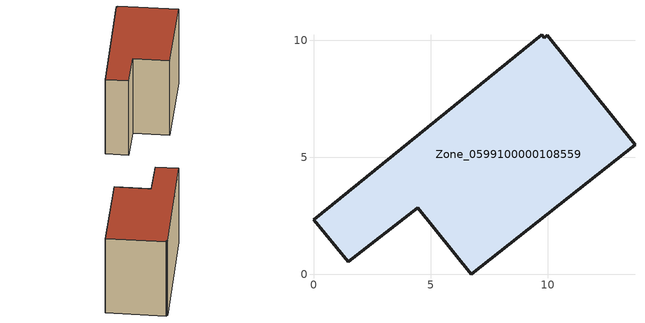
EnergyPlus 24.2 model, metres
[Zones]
Zone_0599100000108559
 floor ground (C_G): 0,2.33 9.76,10.23 9.85,10.1 9.98,10.21 13.73,5.53 6.74,0 4.46,2.85 1.48,0.54 z0
 wall outside (C_F): 0,2.33 1.48,0.54 4.46,2.85 6.74,0 13.73,5.53 9.98,10.21 9.85,10.1 9.76,10.23 0,2.33 z0:8.91
 roof outside (C_R): 9.76,10.23 0,2.33 1.48,0.54 4.46,2.85 6.74,0 13.73,5.53 9.98,10.21 9.85,10.1 z8.91
[BUILDING]
Pand.0599100000108559: North Axis=0; Terrain=City; Loads Convergence Tolerance Value=0.04; Temperature Convergence Tolerance Value=0.4; Solar Distribution=FullExterior; Maximum Number of Warmup Days=25; Minimum Number of Warmup Days=1
[Site:Location]
Rotterdam.The.Hague.AP_ZH_NLD Design_Conditions: Latitude=51.96; Longitude=4.45; Time Zone=1; Elevation=-4.5
[SITE:GROUNDTEMPERATURE:BUILDINGSURFACE]
18, 18, 18, 18, 18, 18, 18, 18, 18, 18, 18, 18
[MATERIAL] Thermal Absorptance=0.9; Solar Absorptance=0.7; Visible Absorptance=0.7
Name | Roughness | Thickness | Conductivity | Density | Specific Heat
G.TI.1946 | MediumSmooth | 0.15 | 1 | 540 | 1210
F.TI.1946 | Rough | 0.3 | 0.857143 | 1920 | 840
R.TI.1946 | MediumRough | 0.2 | 0.1 | 1500 | 1000
[CONSTRUCTION]
C_G: G.TI.1946
C_F: F.TI.1946
C_R: R.TI.1946
[ZONE]
Zone_0599100000108559: Type=1; Multiplier=1; Ceiling Height=Autocalculate; Volume=Autocalculate; Floor Area=autocalculate; Part of Total Floor Area=Yes
[ZONEINFILTRATION:DESIGNFLOWRATE]
Infil_Zone_0599100000108559: Zone or ZoneList or Space or SpaceList=Zone_0599100000108559; Schedule=AlwaysOn; Design Flow Rate Calculation Method=Flow/Area; Flow Rate per Floor Area=0.003; Constant Term Coefficient=1; Temperature Term Coefficient=0; Velocity Term Coefficient=0; Velocity Squared Term Coefficient=0
[HVACTEMPLATE:ZONE:IDEALLOADSAIRSYSTEM]
Zone_0599100000108559: Maximum Heating Supply Air Temperature=50; Minimum Cooling Supply Air Temperature=13; Maximum Heating Supply Air Humidity Ratio=0.0156; Minimum Cooling Supply Air Humidity Ratio=0.0077; Heating Limit=NoLimit; Cooling Limit=NoLimit; Dehumidification Control Type=ConstantSensibleHeatRatio; Cooling Sensible Heat Ratio=0.7; Dehumidification Setpoint=60; Humidification Control Type=None; Humidification Setpoint=30; Outdoor Air Method=None; Outdoor Air Flow Rate per Person=0.00944; Outdoor Air Flow Rate per Zone Floor Area=0; Outdoor Air Flow Rate per Zone=0; Demand Controlled Ventilation Type=None; Outdoor Air Economizer Type=NoEconomizer; Heat Recovery Type=None; Sensible Heat Recovery Effectiveness=0.7; Latent Heat Recovery Effectiveness=0.65
[ZONECONTROL:THERMOSTAT]
ThermostatControl_Zone_0599100000108559: Zone or ZoneList=Zone_0599100000108559; Control Type Schedule=DualSetpointControlType; Control 1=Thermostat_Zone_0599100000108559; Temperature Difference Between Cutout And Setpoint=0
[THERMOSTATSETPOINT:DUALSETPOINT]
Thermostat_Zone_0599100000108559: Heating Setpoint Temperature Schedule=HeatingSetpoint_Zone_0599100000108559; Cooling Setpoint Temperature Schedule=CoolingSetpoint_Zone_0599100000108559
[SCHEDULE:COMPACT]
HeatingSetpoint_Zone_0599100000108559: Through: 12/31, For: AllDays, Until: 24:00, 21
CoolingSetpoint_Zone_0599100000108559: Through: 12/31, For: AllDays, Until: 24:00, 24
DualSetpointControlType: Through: 12/31, For: AllDays, Until: 24:00, 4
AlwaysOn: Through: 12/31, For: AllDays, Until: 24:00, 1
